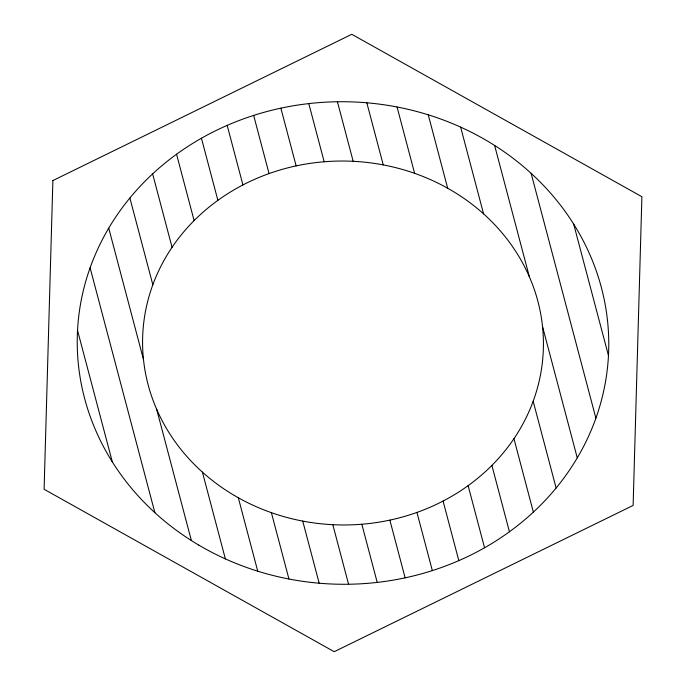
<?xml version="1.0" encoding="UTF-8"?>
<svg xmlns="http://www.w3.org/2000/svg" width="686" height="686" viewBox="0 0 686 686"><rect width="100%" height="100%" fill="white"/><g stroke="black" fill="none" stroke-linecap="round" stroke-linejoin="round"><path stroke-width="1.03" d="M573.668 224.082L608.465 355.597M531.11 173.309L595.894 418.186M494.615 145.432L529.352 276.732M542.532 326.57L577.269 457.871M460.64 127.116L483.587 213.869M533.168 401.25L556.114 488.003M428.261 114.811L447.684 188.247M513.943 438.688L533.374 512.125M397.057 106.982L414.61 173.335M491.888 465.417L509.441 531.77M366.821 102.789L383.26 164.906M468.118 485.654L484.556 547.771M337.426 101.751L353.179 161.313M443.07 501.063L458.831 560.625M308.786 103.595L324.178 161.767M416.951 512.425L432.343 570.598M280.866 108.156L296.146 165.892M389.854 520.108L405.134 577.844M253.657 115.402L269.049 173.575M361.822 524.233L377.214 582.405M227.169 125.375L242.93 184.937M332.821 524.687L348.574 584.249M201.444 138.229L217.882 200.346M302.74 521.094L319.179 583.211M176.559 154.23L194.112 220.583M271.39 512.665L288.943 579.018M152.626 173.875L172.057 247.312M238.316 497.753L257.739 571.189M129.886 197.997L152.832 284.75M202.413 472.131L225.36 558.884M108.731 228.129L143.468 359.43M156.648 409.268L191.385 540.568M90.106 267.814L154.89 512.691M77.535 330.403L112.333 461.918M52.882 180.564L44.101 489.264L334.211 651.7L633.118 505.436L641.899 196.736L351.789 34.3L52.882 180.564M198.863 545.138A265.782 241.266 1.3 0 0 608.439 356.034A265.782 241.266 1.3 0 0 221.698 127.836A265.782 241.266 1.3 0 0 198.863 545.138M234.295 495.446A200.441 181.962 1.3 0 0 543.183 352.827A200.441 181.962 1.3 0 0 251.522 180.727A200.441 181.962 1.3 0 0 234.295 495.446"/></g></svg>
